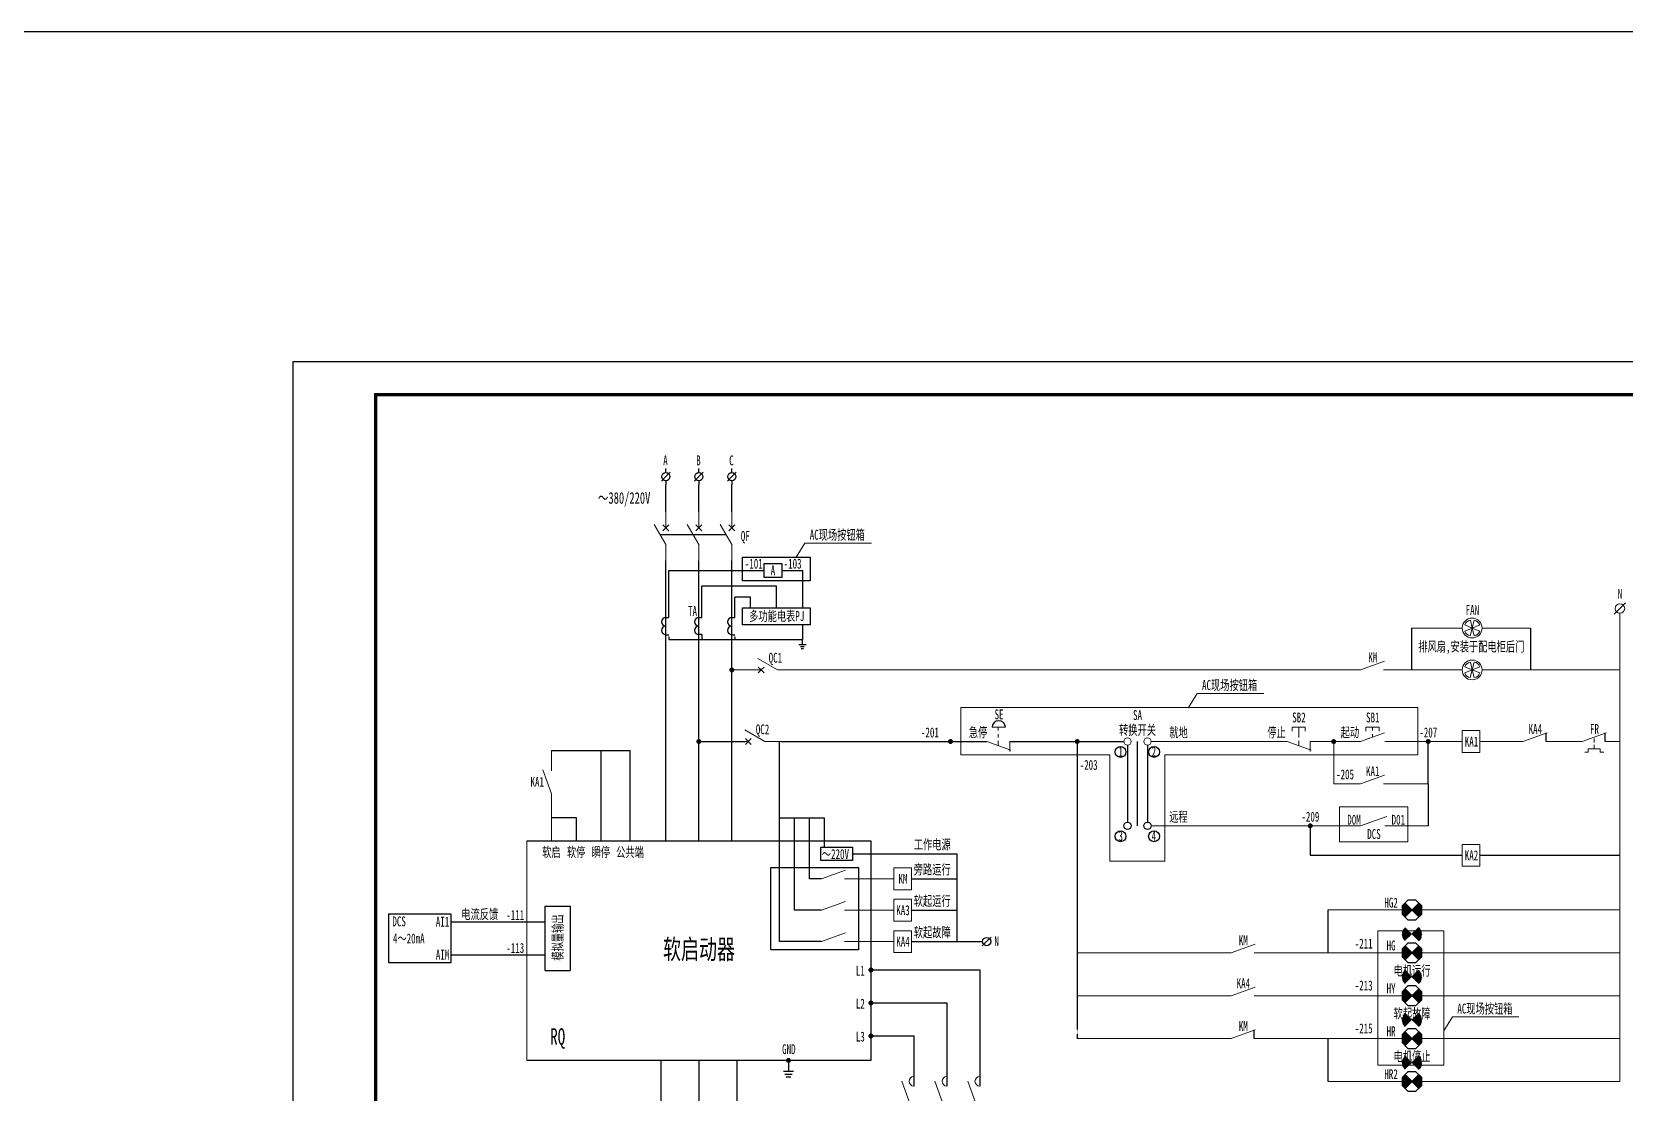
# Model space of a CAD drawing. Header units: millimetres. Extents: x 401220 to 2750366, y -101310 to 943175.
# Drawn here: x 644302 to 692611, y 657843 to 690022 of the extents above; entities that cross this region are included whole.
import ezdxf
from ezdxf.enums import TextEntityAlignment as Align

# ---------------------------------------------------------------- set-up
doc = ezdxf.new("R2010")
doc.units = ezdxf.units.MM
doc.linetypes.add('常规', pattern=[20, 10, 0, 10])
for name, color, linetype, lineweight in [('1轮廓实线层', 7, 'Continuous', 18), ('_0', 7, 'Continuous', 25), ('MX', 3, 'Continuous', 0), ('TEXT', 4, 'Continuous', 0)]:
    doc.layers.add(name, color=color, linetype=linetype, lineweight=lineweight)
for name, color, linetype in [('BORDER', 7, 'Continuous'), ('D1', 4, 'Continuous'), ('动力平面导线层', 3, '常规'), ('动力平面设备层', 1, 'Continuous'), ('图框', 7, 'Continuous'), ('标注-照明', 7, 'Continuous'), ('照明平面导线层', 3, 'Continuous'), ('照明平面设备层', 1, 'Continuous'), ('电气-接地设计-接地线', 3, '接地线'), ('表格图框层', 7, 'Continuous')]:
    doc.layers.add(name, color=color, linetype=linetype)
doc.styles.add('标准', font='NSimSun.ttf', dxfattribs={"width": 0.667})
doc.linetypes.add('接地线', pattern='A,500,[136,EESLTYPE.shx,S=100,R=0,X=0,Y=0],500,-200,60,-200', length=1460)

# ---------------------------------------------------------------- blocks, each defined once
blk = doc.blocks.new('*U36')
at = {"layer": '1轮廓实线层'}
for p, q in [((0, 15), (0, 10)), ((0, 5), (-3.5, 11.06)), ((0, 10), (-0.88, 10.88)), ((0, 10), (-0.88, 9.12)), ((0, 10), (0.88, 10.88)), ((0, 10), (0.88, 9.12)), ((0, 5), (0, 0))]:
    blk.add_line(p, q, dxfattribs=at)
blk = doc.blocks.new('SYMB2_M_13')
for p, q in [((0, -1.25), (0, 0)), ((0, -2.5), (-1.33, -3.83)), ((0, -2.5), (1.33, -1.17)), ((0, -3.75), (0, -5))]:
    blk.add_line(p, q)
blk.add_circle((0, -2.5), 1.25)

msp = doc.modelspace()

# ---------------------------------------------------------------- hatches: boundary and pattern name
at = {"linetype": 'ByBlock', "lineweight": 25}
h = msp.add_hatch(dxfattribs=at)
h.set_pattern_fill('ANSI31', color=3, scale=184.8, style=0)
h.set_pattern_definition([(45, (121745.196, 665590.935), (-16.3341666, 16.3341666), [])])
h.paths.add_polyline_path([(686147.6, 663396), (685938.7, 663605.2, 0.1991281), (685851.9, 663396, 0.1986966), (685938.3, 663187.1)])
h.paths.add_polyline_path([(686356.8, 663604.9), (686147.6, 663396), (686356.5, 663186.7, 0.1991281), (686443.2, 663396, 0.1986966)])
h = msp.add_hatch(dxfattribs=at)
h.set_pattern_fill('ANSI31', color=3, scale=184.8, style=0)
h.set_pattern_definition([(45, (121745.196, 664855.91), (-16.3341666, 16.3341666), [])])
h.paths.add_polyline_path([(686147.6, 662660.9), (685938.7, 662870.2, 0.1991281), (685851.9, 662660.9, 0.1986966), (685938.3, 662452)])
h.paths.add_polyline_path([(686356.8, 662869.9), (686147.6, 662660.9), (686356.5, 662451.7, 0.1991281), (686443.2, 662660.9, 0.1986966)])
h = msp.add_hatch(dxfattribs=at)
h.set_pattern_fill('ANSI31', color=3, scale=184.8, style=0)
h.set_pattern_definition([(45, (121745.196, 664290.935), (-16.3341666, 16.3341666), [])])
h.paths.add_polyline_path([(686147.6, 662096), (685938.7, 662305.2, 0.1991281), (685851.9, 662096, 0.1986966), (685938.3, 661887.1)])
h.paths.add_polyline_path([(686356.8, 662304.9), (686147.6, 662096), (686356.5, 661886.7, 0.1991281), (686443.2, 662096, 0.1986966)])
h = msp.add_hatch(dxfattribs=at)
h.set_pattern_fill('ANSI31', color=3, scale=184.8, style=0)
h.set_pattern_definition([(45, (121745.196, 663555.91), (-16.3341666, 16.3341666), [])])
h.paths.add_polyline_path([(686147.6, 661360.9), (685938.7, 661570.2, 0.1991281), (685851.9, 661360.9, 0.1986966), (685938.3, 661152)])
h.paths.add_polyline_path([(686356.8, 661569.9), (686147.6, 661360.9), (686356.5, 661151.7, 0.1991281), (686443.2, 661360.9, 0.1986966)])
h = msp.add_hatch(dxfattribs=at)
h.set_pattern_fill('ANSI31', color=2, scale=184.8, style=0)
h.set_pattern_definition([(45, (121745.196, 662990.935), (-16.3341666, 16.3341666), [])])
h.paths.add_polyline_path([(686147.6, 660796), (685938.7, 661005.2, 0.1991281), (685851.9, 660796, 0.1986966), (685938.3, 660587.1)])
h.paths.add_polyline_path([(686356.8, 661004.9), (686147.6, 660796), (686356.5, 660586.7, 0.1991281), (686443.2, 660796, 0.1986966)])
h = msp.add_hatch(dxfattribs=at)
h.set_pattern_fill('ANSI31', color=2, scale=184.8, style=0)
h.set_pattern_definition([(45, (121745.196, 662255.91), (-16.3341666, 16.3341666), [])])
h.paths.add_polyline_path([(686147.6, 660060.9), (685938.7, 660270.2, 0.1991281), (685851.9, 660060.9, 0.1986966), (685938.3, 659852)])
h.paths.add_polyline_path([(686356.8, 660269.9), (686147.6, 660060.9), (686356.5, 659851.7, 0.1991281), (686443.2, 660060.9, 0.1986966)])
h = msp.add_hatch(dxfattribs=at)
h.set_pattern_fill('ANSI31', color=1, scale=184.8, style=0)
h.set_pattern_definition([(45, (121745.196, 661690.935), (-16.3341666, 16.3341666), [])])
h.paths.add_polyline_path([(686147.6, 659496), (685938.7, 659705.2, 0.1991281), (685851.9, 659496, 0.1986966), (685938.3, 659287.1)])
h.paths.add_polyline_path([(686356.8, 659704.9), (686147.6, 659496), (686356.5, 659286.7, 0.1991281), (686443.2, 659496, 0.1986966)])
h = msp.add_hatch(dxfattribs=at)
h.set_pattern_fill('ANSI31', color=1, scale=184.8, style=0)
h.set_pattern_definition([(45, (121745.196, 660955.91), (-16.3341666, 16.3341666), [])])
h.paths.add_polyline_path([(686147.6, 658760.9), (685938.7, 658970.2, 0.1991281), (685851.9, 658760.9, 0.1986966), (685938.3, 658552)])
h.paths.add_polyline_path([(686356.8, 658969.9), (686147.6, 658760.9), (686356.5, 658551.7, 0.1991281), (686443.2, 658760.9, 0.1986966)])
h = msp.add_hatch(dxfattribs=at)
h.set_pattern_fill('ANSI31', color=1, scale=184.8, style=0)
h.set_pattern_definition([(45, (121745.196, 660390.935), (-16.3341666, 16.3341666), [])])
h.paths.add_polyline_path([(686147.6, 658196), (685938.7, 658405.2, 0.1991281), (685851.9, 658196, 0.1986966), (685938.3, 657987.1)])
h.paths.add_polyline_path([(686356.8, 658404.9), (686147.6, 658196), (686356.5, 657986.7, 0.1991281), (686443.2, 658196, 0.1986966)])

# ---------------------------------------------------------------- linework, layer by layer
at = {"color": 3}
msp.add_line((930455.5, 690021.7), (401219.7, 690021.7), dxfattribs=at)
at = {"color": 0, "linetype": 'ByBlock', "lineweight": 20}
for p, q in [((689513.8, 668503.4), (688207, 668503.4)), ((691309.1, 668503.4), (690215.6, 668503.4)), ((691385.2, 668177.1), (691493.7, 668177.1)), ((691493.7, 668177.1), (691493.7, 668285.7)), ((691493.7, 668285.7), (691855.5, 668285.7)), ((691674.6, 668593.9), (691674.6, 668473.3)), ((691674.6, 668406.3), (691674.6, 668285.7)), ((691855.5, 668285.7), (691855.5, 668177.1)), ((691855.5, 668177.1), (691964.1, 668177.1)), ((692453.9, 668503.4), (692010.8, 668503.4))]:
    msp.add_line(p, q, dxfattribs=at)
at = {"color": 3, "linetype": 'ByBlock', "lineweight": 25}
for p, q in [((686356.8, 663604.9), (685938.3, 663187.1)), ((686356.5, 663186.7), (685938.7, 663605.2)), ((686356.8, 662304.9), (685938.3, 661887.1)), ((686356.5, 661886.7), (685938.7, 662305.2))]:
    msp.add_line(p, q, dxfattribs=at)
at = {"linetype": 'ByBlock'}
for q in [(673119, 662305.2), (673384.5, 662570.7)]:
    msp.add_line((673251.8, 662437.9), q, dxfattribs=at)
at = {"color": 2, "linetype": 'ByBlock', "lineweight": 25}
for p, q in [((686356.8, 661004.9), (685938.3, 660587.1)), ((686356.5, 660586.7), (685938.7, 661005.2))]:
    msp.add_line(p, q, dxfattribs=at)
at = {"color": 1, "linetype": 'ByBlock', "lineweight": 25}
for p, q in [((686356.8, 659704.9), (685938.3, 659287.1)), ((686356.5, 659286.7), (685938.7, 659705.2)), ((686356.8, 658404.9), (685938.3, 657987.1)), ((686356.5, 657986.7), (685938.7, 658405.2))]:
    msp.add_line(p, q, dxfattribs=at)
at = {"color": 7, "linetype": 'ByBlock', "lineweight": 20, "const_width": 75}
for points in [[(665487.7, 670674.3, 1), (665562.7, 670674.3, 1)], [(664487.7, 668503.4, 1), (664562.7, 668503.4, 1)], [(672119.3, 668503.4, 1), (672194.3, 668503.4, 1)], [(675961, 668503.4, 1), (676036, 668503.4, 1)], [(683736.9, 668503.4, 1), (683811.9, 668503.4, 1)], [(686600.6, 668503.4, 1), (686675.6, 668503.4, 1)], [(683026.3, 665947.2, 1), (683101.3, 665947.2, 1)], [(669704, 661576.4, 1), (669779, 661576.4, 1)], [(669704, 660576.4, 1), (669779, 660576.4, 1)], [(669704, 659576.4, 1), (669779, 659576.4, 1)], [(667206.4, 658835.4, 1), (667281.4, 658835.4, 1)]]:
    msp.add_lwpolyline(points, format="xyb", close=True, dxfattribs=at)
at = {"color": 3, "linetype": 'ByBlock', "lineweight": 25}
for points in [[(686025.1, 663691.7), (685851.9, 663518.4), (685851.9, 663273.5), (686025.1, 663100.3), (686270, 663100.3), (686443.2, 663273.5), (686443.2, 663518.4), (686270, 663691.7)], [(686025.1, 662391.7), (685851.9, 662218.4), (685851.9, 661973.5), (686025.1, 661800.3), (686270, 661800.3), (686443.2, 661973.5), (686443.2, 662218.4), (686270, 662391.7)]]:
    msp.add_lwpolyline(points, close=True, dxfattribs=at)
at = {"color": 2, "linetype": 'ByBlock', "lineweight": 25}
msp.add_lwpolyline([(686025.1, 661091.7), (685851.9, 660918.4), (685851.9, 660673.5), (686025.1, 660500.3), (686270, 660500.3), (686443.2, 660673.5), (686443.2, 660918.4), (686270, 661091.7)], close=True, dxfattribs=at)
at = {"color": 1, "linetype": 'ByBlock', "lineweight": 25}
for points in [[(686025.1, 659791.7), (685851.9, 659618.4), (685851.9, 659373.5), (686025.1, 659200.3), (686270, 659200.3), (686443.2, 659373.5), (686443.2, 659618.4), (686270, 659791.7)], [(686025.1, 658491.7), (685851.9, 658318.4), (685851.9, 658073.5), (686025.1, 657900.3), (686270, 657900.3), (686443.2, 658073.5), (686443.2, 658318.4), (686270, 658491.7)]]:
    msp.add_lwpolyline(points, close=True, dxfattribs=at)
at = {"linetype": 'ByBlock'}
msp.add_circle((673251.8, 662437.9), 125, dxfattribs=at)
at = {"layer": '_0', "color": 0, "linetype": 'ByBlock', "ltscale": 500}
msp.add_line((663350.2, 674785.2), (665350.2, 674785.2), dxfattribs=at)
at = {"layer": '_0', "color": 0, "linetype": 'ByBlock'}
for p, q in [((663525.2, 665496.7), (663525.2, 673982.1)), ((664525.2, 665496.7), (664525.2, 673982.1)), ((665525.2, 665496.7), (665525.2, 673982.1)), ((663611.8, 673689.9), (666506.1, 673689.9)), ((667037.8, 673689.9), (667665.4, 673689.9)), ((667665.4, 673689.9), (667665.4, 672558.8)), ((667665.4, 672038.6), (667665.4, 671594.9)), ((663611.8, 671594.9), (667665.4, 671594.9)), ((667665.4, 671444.9), (667665.4, 671594.9)), ((667552.9, 671444.9), (667777.9, 671444.9)), ((667610.9, 671384.9), (667721.3, 671384.9)), ((667628.5, 671324), (667702.6, 671324)), ((659869.4, 661562.9), (659869.4, 663509.5)), ((659869.4, 663509.5), (660625.7, 663509.5)), ((660625.7, 663509.5), (660625.7, 661562.9)), ((657004.2, 663036.2), (659869.4, 663036.2)), ((657004.2, 662036.2), (659869.4, 662036.2)), ((659869.4, 661562.9), (660625.7, 661562.9)), ((667243.9, 658835.4), (667243.9, 658503.9))]:
    msp.add_line(p, q, dxfattribs=at)
at = {"layer": '_0', "color": 0, "linetype": 'ByBlock', "lineweight": -3}
for p, q in [((663525.2, 671658.2), (663525.2, 672351.6)), ((663525.2, 672264.9), (663611.8, 672264.9)), ((664525.2, 671658.2), (664525.2, 672351.6)), ((664525.2, 672264.9), (664611.8, 672264.9)), ((665525.2, 671658.2), (665525.2, 672351.6)), ((665525.2, 672264.9), (665611.8, 672264.9)), ((663525.2, 671743.9), (663611.8, 671743.9)), ((664611.8, 671744.9), (664525.2, 671744.9)), ((665525.2, 671743.9), (665611.8, 671743.9))]:
    msp.add_line(p, q, dxfattribs=at)
at = {"layer": '_0', "color": 4, "linetype": 'ByBlock', "ltscale": 10}
for p, q in [((655125.7, 663282.2), (657004.2, 663282.2)), ((655125.7, 661790.3), (655125.7, 663282.2)), ((657004.2, 663282.2), (657004.2, 661790.3)), ((657004.2, 661790.3), (655125.7, 661790.3))]:
    msp.add_line(p, q, dxfattribs=at)
at = {"layer": '_0', "color": 0, "linetype": 'ByBlock', "lineweight": -3}
for centre in [(663525.2, 672134.9), (663525.2, 671874.9), (664525.2, 672134.9), (664525.2, 671874.9), (665525.2, 672134.9), (665525.2, 671874.9)]:
    msp.add_arc(centre, 130, 90, 270, dxfattribs=at)
at = {"layer": 'BORDER', "linetype": 'ByBlock'}
for p, q in [((669741.5, 661576.4), (673042.5, 661576.4)), ((673042.5, 661576.4), (673042.5, 658057.5)), ((669741.5, 660576.4), (672042.5, 660576.4)), ((672042.5, 660576.4), (672042.5, 658057.5)), ((671042.5, 659576.4), (671042.5, 658057.5)), ((663370.3, 658835.4), (663370.3, 648192.6)), ((664525.2, 658835.4), (664525.2, 648192.6)), ((665680, 658835.4), (665680, 648192.6))]:
    msp.add_line(p, q, dxfattribs=at)
msp.add_lwpolyline([(666506.1, 673905.4), (667037.8, 673905.4), (667037.8, 673474.4), (666506.1, 673474.4)], close=True, dxfattribs=at)
at = {"layer": 'D1', "color": 1, "linetype": 'ByBlock'}
msp.add_arc((673618.6, 668935), 200.5, 0, 180, dxfattribs=at)
at = {"layer": 'MX', "color": 7, "linetype": 'ByBlock', "lineweight": 20}
for p, q in [((692280.6, 672364.5), (692627.1, 672711)), ((671042.5, 657191.3), (670681.6, 658201.8)), ((672042.5, 657191.3), (671681.6, 658201.8)), ((673042.5, 657191.3), (672681.6, 658201.8))]:
    msp.add_line(p, q, dxfattribs=at)
msp.add_circle((692453.8, 672537.7), 144.4, dxfattribs=at)
for centre in [(671042.5, 658201.8), (672042.5, 658201.8), (673042.5, 658201.8)]:
    msp.add_arc(centre, 144.4, 90, 269.99999, dxfattribs=at)
at = {"layer": 'TEXT', "color": 7, "linetype": 'ByBlock', "ltscale": 100}
msp.add_line((659308.8, 658835.4), (659308.8, 665496.7), dxfattribs=at)
for centre in [(677524, 668503.4), (678127.5, 668503.4)]:
    msp.add_circle(centre, 109.7, dxfattribs=at)
at = {"layer": '动力平面导线层', "color": 0}
for p, q in [((663611.8, 672264.9), (663611.8, 673689.9)), ((666876.2, 673211.4), (664611.8, 673211.4)), ((664611.8, 672264.9), (664611.8, 673211.4)), ((666876.2, 672558.8), (666876.2, 673211.4)), ((666086.9, 672876.3), (665611.8, 672876.3)), ((665611.8, 672264.9), (665611.8, 672876.3)), ((666086.9, 672558.8), (666086.9, 672876.3)), ((663611.8, 671743.9), (663611.8, 671594.9)), ((664611.8, 671744.9), (664611.8, 671595.9)), ((665611.8, 671743.9), (665611.8, 671594.9)), ((675998.5, 668503.4), (675998.5, 659496)), ((683607.4, 662096), (683607.4, 663396)), ((669741.5, 659576.4), (671042.5, 659576.4)), ((683607.4, 658196), (683607.4, 659496))]:
    msp.add_line(p, q, dxfattribs=at)
at = {"layer": '动力平面导线层', "color": 0, "linetype": 'ByBlock', "lineweight": -3, "ltscale": 100}
for p, q in [((690215.6, 668503.4), (690215.6, 668764.8)), ((692010.8, 668503.4), (692010.8, 668764.8))]:
    msp.add_line(p, q, dxfattribs=at)
at = {"layer": '动力平面导线层', "color": 0, "linetype": 'ByBlock'}
for p, q in [((660054.4, 668230.5), (662437.6, 668230.5)), ((661554.4, 668230.5), (661554.4, 665496.7)), ((662437.6, 668230.5), (662437.6, 665496.7)), ((666973, 666177.5), (666973, 668503.4)), ((667025.2, 668503.4), (673253.1, 668503.4)), ((686638.1, 667225.3), (686638.1, 665947.2)), ((660054.4, 666204.1), (660804.4, 666204.1)), ((660804.4, 666204.1), (660804.4, 665496.7)), ((668336.3, 666177.5), (666973, 666177.5)), ((666973, 662437.9), (666973, 666177.5)), ((667427.5, 663389.6), (667427.5, 666177.5)), ((667881.9, 664341.3), (667881.9, 666177.5)), ((668336.3, 665298.8), (668336.3, 666177.5)), ((683063.8, 665947.2), (683063.8, 665055.6)), ((669183.5, 665099.6), (672344.4, 665099.6)), ((672344.4, 665099.6), (672344.4, 662437.9)), ((683063.8, 665055.6), (687671.2, 665055.6)), ((668240.2, 664341.3), (667881.9, 664341.3)), ((670969.9, 664341.3), (672344.4, 664341.3)), ((668240.2, 663389.6), (667427.5, 663389.6)), ((670969.9, 663389.6), (672344.4, 663389.6)), ((668240.2, 662437.9), (666973, 662437.9)), ((670969.9, 662437.9), (673126.8, 662437.9))]:
    msp.add_line(p, q, dxfattribs=at)
at = {"layer": '动力平面导线层', "color": 6, "linetype": 'ByBlock'}
msp.add_lwpolyline([(665848.2, 674093.6), (667904.1, 674093.6), (667904.1, 673372.5), (665848.2, 673372.5)], close=True, dxfattribs=at)
at = {"layer": '动力平面导线层', "color": 0}
msp.add_lwpolyline([(665848.2, 672558.8), (667904.1, 672558.8), (667904.1, 672038.6), (665848.2, 672038.6)], close=True, dxfattribs=at)
at = {"layer": '动力平面导线层', "color": 3, "linetype": 'ByBlock'}
msp.add_lwpolyline([(668224.8, 665298.8), (669183.5, 665298.8), (669183.5, 664897.1), (668224.8, 664897.1)], close=True, dxfattribs=at)
at = {"layer": '动力平面导线层', "linetype": 'ByBlock'}
msp.add_lwpolyline([(666706.2, 664683.7), (669367.2, 664683.7), (669367.2, 662187.5), (666706.2, 662187.5)], close=True, dxfattribs=at)
at = {"layer": '动力平面设备层', "color": 0, "linetype": 'ByBlock', "lineweight": -3, "ltscale": 100}
for p, q in [((663525.2, 675482.1), (663525.2, 676286.2)), ((664525.2, 675482.1), (664525.2, 676286.2)), ((665525.2, 675482.1), (665525.2, 676286.2)), ((686132.3, 671944.8), (686132.3, 670674.3)), ((689741.2, 671944.8), (689741.2, 670674.2)), ((659308.8, 665496.7), (669741.5, 665496.7)), ((669741.5, 665496.7), (669741.5, 658835.4)), ((669741.5, 658835.4), (659308.8, 658835.4)), ((667089.1, 658503.9), (667398.6, 658503.9)), ((667130.8, 658419.7), (667356.9, 658419.7)), ((667172.5, 658335.4), (667315.2, 658335.4))]:
    msp.add_line(p, q, dxfattribs=at)
at = {"layer": '图框', "linetype": 'Continuous', "lineweight": 100, "const_width": 100}
msp.add_lwpolyline([(654724.2, 639021.7), (710624.2, 639021.7), (710624.2, 679021.7), (654724.2, 679021.7)], close=True, dxfattribs=at)
at = {"layer": '标注-照明', "linetype": 'ByBlock', "lineweight": 25, "ltscale": 100}
for p, q in [((664525.2, 668503.4), (665914.9, 668503.4)), ((673954.8, 668503.4), (677414.3, 668503.4)), ((677524, 668393.7), (677524, 666056.9)), ((678127.5, 668393.7), (678127.5, 666056.9)), ((681362.9, 659496), (681362.9, 659757.4))]:
    msp.add_line(p, q, dxfattribs=at)
at = {"layer": '标注-照明', "color": 0, "linetype": 'ByBlock', "lineweight": 25, "ltscale": 100}
msp.add_line((677826, 665947.2), (677826, 668503.4), dxfattribs=at)
at = {"layer": '标注-照明', "linetype": 'ByBlock', "lineweight": 25, "ltscale": 100}
for centre, radius in [((677310.7, 668188.1), 164.8), ((678327, 668188.1), 164.8), ((677310.7, 665631.8), 164.8), ((677524, 665947.2), 109.7), ((678127.5, 665947.2), 109.7), ((678327, 665631.8), 164.8)]:
    msp.add_circle(centre, radius, dxfattribs=at)
at = {"layer": '照明平面导线层', "color": 6, "linetype": 'ByBlock', "lineweight": 20}
for p, q in [((667738, 674521.2), (667473.2, 674093.6)), ((667738, 674521.2), (669756.7, 674521.2)), ((679632.7, 669964.4), (679367.8, 669536.7)), ((679632.7, 669964.4), (681651.3, 669964.4)), ((672470.8, 669536.7), (686323.2, 669536.7)), ((686323.2, 669536.7), (686323.2, 668101.9)), ((676991.3, 668101.9), (672470.8, 668101.9)), ((686323.2, 668101.9), (678658.2, 668101.9)), ((685113.2, 662759.4), (687109.1, 662759.4)), ((685114.1, 658685.9), (685114.1, 662759.4)), ((687109.1, 658685.9), (687109.1, 662759.4)), ((687374, 660154.8), (687109.1, 659727.1)), ((687374, 660154.8), (689392.7, 660154.8)), ((685114.1, 658685.9), (687110, 658685.9))]:
    msp.add_line(p, q, dxfattribs=at)
at = {"layer": '照明平面导线层', "color": 3, "linetype": 'ByBlock', "lineweight": 20}
for p, q in [((687972.1, 671944.8), (687750.7, 672039.9)), ((687971.6, 671945.3), (687917.9, 672181.2)), ((688035.1, 672184.2), (687971.6, 671945.3)), ((688202.3, 672042.9), (687972.6, 671945.3)), ((687748.4, 671852.3), (687971.6, 671945.3)), ((687973, 671944), (687915.6, 671711.1)), ((687970.4, 671944.8), (687973.8, 671944.8)), ((687972.6, 671945.3), (688203.8, 671852.3)), ((687972.6, 671945.3), (688036.6, 671711.1)), ((687748.4, 670581.8), (687971.6, 670674.8)), ((687972.1, 670674.3), (687750.7, 670769.3)), ((687973, 670673.4), (687915.6, 670440.5)), ((687971.6, 670674.8), (687917.9, 670910.6)), ((687970.4, 670674.3), (687973.8, 670674.3)), ((688035.1, 670913.6), (687971.6, 670674.8)), ((688202.3, 670772.3), (687972.6, 670674.8)), ((687972.6, 670674.8), (688203.8, 670581.8)), ((687972.6, 670674.8), (688036.6, 670440.5))]:
    msp.add_line(p, q, dxfattribs=at)
at = {"layer": '照明平面导线层', "color": 0, "linetype": 'ByBlock', "lineweight": 20}
for p, q in [((692454, 658196), (692453.8, 672393.4)), ((686132.3, 671944.8), (687671.4, 671944.8)), ((688272.9, 671944.8), (689741.2, 671944.8)), ((665525.2, 670674.3), (665914.9, 670674.3)), ((667414.9, 670674.3), (684585.4, 670674.3)), ((684585.4, 670674.3), (685316.5, 670935.7)), ((685287.1, 670674.3), (687671.4, 670674.3)), ((688272.9, 670674.2), (692453.8, 670674.2)), ((673603.9, 668834.8), (673603.9, 668935)), ((673603.9, 668628.7), (673603.9, 668729)), ((682712.9, 668734.5), (682712.9, 668935)), ((682712.9, 668628.7), (682712.9, 668729)), ((684585.4, 668503.4), (685316.5, 668764.8)), ((684951, 668834.8), (684951, 668935)), ((684951, 668634.1), (684951, 668729.3)), ((689513.8, 668503.4), (690244.9, 668764.8)), ((691309.1, 668503.4), (692040.2, 668764.8)), ((660054.4, 667619.9), (660054.4, 668230.5)), ((673253.1, 668503.4), (673984.2, 668242)), ((673603.9, 668378), (673603.9, 668528.5)), ((673954.8, 668503.4), (673954.8, 668202.2)), ((682362, 668503.4), (678237.3, 668503.4)), ((682362, 668503.4), (683093.1, 668242)), ((682712.9, 668378), (682712.9, 668528.5)), ((684585.4, 668503.4), (683063.8, 668503.4)), ((683063.8, 668503.4), (683063.8, 668202.2)), ((683774.4, 668503.4), (683774.4, 667225.3)), ((685328.1, 668503.4), (687671.2, 668503.4)), ((660054.4, 666918.2), (659793, 667649.3)), ((684585.4, 667225.3), (683774.4, 667225.3)), ((684585.4, 667225.3), (685316.5, 667486.7)), ((685287.1, 667225.3), (686638.1, 667225.3)), ((660054.4, 666918.2), (660054.4, 665496.7)), ((678237.3, 665947.2), (679024.6, 665947.2)), ((679024.6, 665947.2), (684585.4, 665947.2)), ((685328.1, 665947.2), (686638.1, 665947.2)), ((668240.2, 664341.3), (668971.3, 664602.7)), ((668941.9, 664341.3), (670434.1, 664341.3)), ((670969.9, 664341.3), (671009.3, 664341.3)), ((668240.2, 663389.6), (668971.3, 663651)), ((668941.9, 663389.6), (670434.1, 663389.6)), ((683607.4, 663396), (685851.9, 663396)), ((686443.2, 663396), (692453.9, 663396)), ((668240.2, 662437.9), (668971.3, 662699.4)), ((668941.9, 662437.9), (670434.1, 662437.9)), ((680661.1, 662096), (681392.3, 662357.4)), ((675998.5, 662096), (680661.1, 662096)), ((681362.9, 662096), (685851.9, 662096)), ((686443.2, 662096), (692454, 662096)), ((680661.1, 660796), (681392.3, 661057.4)), ((675998.5, 660796), (680661.1, 660796)), ((681362.9, 660796), (685851.9, 660796)), ((686443.2, 660796), (692454, 660796)), ((680661.1, 659496), (675998.5, 659496)), ((680661.1, 659496), (681392.3, 659757.4)), ((681362.9, 659496), (685851.9, 659496)), ((686443.2, 659496), (692454, 659496)), ((683607.4, 658196), (685851.9, 658196)), ((686443.2, 658196), (692454, 658196))]:
    msp.add_line(p, q, dxfattribs=at)
at = {"layer": '照明平面导线层', "color": 1, "linetype": 'ByBlock', "lineweight": 20}
msp.add_line((673819.1, 668935), (673418.1, 668935), dxfattribs=at)
at = {"layer": '照明平面导线层', "color": 7, "linetype": 'ByBlock', "lineweight": 20}
msp.add_line((684585.4, 665947.2), (685389.6, 666234.7), dxfattribs=at)
at = {"layer": '照明平面导线层', "color": 0, "linetype": 'ByBlock', "lineweight": 20}
for points in [[(682913.4, 668814.7), (682913.4, 668935), (682512.4, 668935), (682512.4, 668814.7)], [(685151.5, 668814.7), (685151.5, 668935), (684750.5, 668935), (684750.5, 668814.7)]]:
    msp.add_lwpolyline(points, dxfattribs=at)
for points in [[(687671.2, 668834.2), (688207, 668834.2), (688207, 668172.6), (687671.2, 668172.6)], [(687671.2, 665386.4), (688207, 665386.4), (688207, 664724.8), (687671.2, 664724.8)], [(670434.1, 664672.1), (670969.9, 664672.1), (670969.9, 664010.5), (670434.1, 664010.5)], [(670434.1, 663720.4), (670969.9, 663720.4), (670969.9, 663058.8), (670434.1, 663058.8)], [(670434.1, 662768.7), (670969.9, 662768.7), (670969.9, 662107.1), (670434.1, 662107.1)]]:
    msp.add_lwpolyline(points, close=True, dxfattribs=at)
at = {"layer": '照明平面导线层', "color": 3, "linetype": 'ByBlock', "lineweight": 20}
for centre in [(687972.2, 671944.8), (687972.2, 670674.2)]:
    msp.add_circle(centre, 300.7, dxfattribs=at)
for centre, start, end in [((687945.9, 671978.4), 97.87312, 162.52861), ((688007.1, 671981.4), 17.47139, 82.12688), ((687943.6, 671913.8), 197.47139, 262.12688), ((688008.6, 671913.8), 277.87312, 342.52861), ((687943.6, 670643.2), 197.47139, 262.12688), ((687945.9, 670707.9), 97.87312, 162.52861), ((688007.1, 670710.9), 17.47139, 82.12688), ((688008.6, 670643.2), 277.87312, 342.52861)]:
    msp.add_arc(centre, 204.7, start, end, dxfattribs=at)
at = {"layer": '照明平面设备层', "color": 0, "lineweight": -3, "ltscale": 100}
msp.add_lwpolyline([(652224.2, 680021.7), (711624.2, 680021.7), (711624.2, 638021.7), (652224.2, 638021.7)], close=True, dxfattribs=at)
at = {"layer": '电气-接地设计-接地线', "color": 0, "linetype": 'ByBlock', "lineweight": -3}
for p, q in [((686638.1, 667225.3), (686638.1, 668503.4)), ((688207, 665055.6), (692453.9, 665055.6))]:
    msp.add_line(p, q, dxfattribs=at)
at = {"layer": '表格图框层', "color": 6, "linetype": 'ByBlock', "lineweight": 20, "ltscale": 50}
for p, q in [((672470.8, 668101.9), (672470.8, 669536.7)), ((676991.3, 664878.3), (676991.3, 668101.9)), ((678658.2, 668101.9), (678658.2, 664878.3)), ((678658.2, 664878.3), (676991.3, 664878.3))]:
    msp.add_line(p, q, dxfattribs=at)
at = {"layer": '表格图框层', "color": 4, "linetype": 'ByBlock', "lineweight": 20, "ltscale": 50}
for p, q in [((683950.8, 666526.2), (686024.2, 666526.2)), ((683950.8, 666526.2), (683950.8, 665462.8)), ((686024.2, 666526.2), (686024.2, 665462.8)), ((683950.8, 665462.8), (686024.2, 665462.8))]:
    msp.add_line(p, q, dxfattribs=at)

# ---------------------------------------------------------------- block references
at = {"layer": '_0', "color": 7, "linetype": 'ByBlock', "xscale": 100, "yscale": 100, "zscale": 100, "rotation": 180}
for p in [(663525.2, 676286.2), (664525.2, 676286.2), (665525.2, 676286.2)]:
    msp.add_blockref('SYMB2_M_13', p, dxfattribs=at)
at = {"layer": '_0', "color": 3, "linetype": 'ByBlock', "xscale": 100, "yscale": 100, "zscale": 100}
for p in [(663525.2, 673982.1), (664525.2, 673982.1), (665525.2, 673982.1)]:
    msp.add_blockref('*U36', p, dxfattribs=at)
at = {"layer": '_0', "color": 3, "linetype": 'ByBlock', "xscale": -100, "yscale": 100, "zscale": 100, "rotation": 90}
for p in [(667414.9, 670674.3), (667025.2, 668503.4)]:
    msp.add_blockref('*U36', p, dxfattribs=at)

# ---------------------------------------------------------------- texts
at = {"layer": 'TEXT', "color": 7, "linetype": 'ByBlock', "ltscale": 100, "style": '标准', "width": 0.667}
for s, height, p in [('A', 300, (663512.8, 676878.6)), ('B', 300, (664512.8, 676878.6)), ('C', 300, (665512.8, 676878.6)), ('～380/220V', 350, (662260.2, 675715.1)), ('QF', 300, (665934.1, 674585.4)), ('N', 300, (692456.2, 672832.3)), ('TA', 300, (664333.7, 672312.4)), ('多功能电表PJ', 300, (666887.1, 672159.3)), ('FAN', 300, (687979.6, 672344)), ('排风扇,安装于配电柜后门', 300, (687948.3, 671233.9)), ('QC1', 300, (666846.2, 670894.5)), ('KM', 300, (684959.1, 670903.5)), ('SE', 300, (673626.8, 669176.7)), ('SA', 300, (677827, 669154.9)), ('SB2', 300, (682721.1, 669083.7)), ('SB1', 300, (684959.1, 669083.7)), ('QC2', 300, (666456.5, 668723.7)), ('转换开关', 300, (677827, 668705.9)), ('就地', 300, (679067.7, 668629.5)), ('停止', 300, (682043.6, 668634.1)), ('起动', 300, (684266.9, 668634.1)), ('KA1', 300, (687952.6, 668353)), ('KA4', 300, (689887.6, 668732.7)), ('FR', 300, (691682.8, 668732.7)), ('1', 300, (677316.5, 668048.8)), ('2', 300, (678321.6, 668048.8)), ('KA1', 300, (684959.1, 667454.5)), ('KA1', 300, (659624.4, 667131.7)), ('远程', 300, (679067.7, 666073.2)), ('D0M', 300, (684390.9, 665982.7)), ('D01', 300, (685734.7, 665982.7)), ('3', 300, (677316.5, 665492.6)), ('4', 300, (678321.6, 665492.6)), ('软启', 300, (660054.4, 665001.1)), ('软停', 300, (660804.4, 665001.1)), ('瞬停', 300, (661554.4, 665001.1)), ('公共端', 300, (662437.6, 665001.1)), ('～220V', 300, (668665.8, 664941.1)), ('工作电源', 300, (671601.3, 665232.7)), ('旁路运行', 300, (671601.3, 664474.4)), ('KA2', 300, (687952.6, 664905.2)), ('KM', 300, (670715.5, 664190.9)), ('软起运行', 300, (671601.3, 663522.8)), ('HG2', 300, (685514.4, 663468.1)), ('电流反馈', 300, (657881.7, 663120.8)), ('KA3', 300, (670715.5, 663239.2)), ('软起故障', 300, (671601.3, 662571.1)), ('软启动器', 600, (664529.9, 661906.5)), ('KA4', 300, (670715.5, 662287.5)), ('N', 300, (673555.4, 662299.9)), ('KM', 300, (681034.9, 662325.2)), ('HG', 300, (685514.4, 662168.1)), ('L1', 300, (669421, 661407.1)), ('电机运行', 300, (686150.6, 661407.5)), ('KA4', 300, (681034.9, 661025.2)), ('HY', 300, (685514.4, 660868.1)), ('L2', 300, (669421, 660407.1)), ('软起故障', 300, (686150.6, 660107.5)), ('KM', 300, (681034.9, 659725.2)), ('L3', 300, (669421, 659407.1)), ('HR', 300, (685514.4, 659568.1)), ('GND', 300, (667254, 659024.5)), ('电机停止', 300, (686150.6, 658807.5)), ('HR2', 300, (685514.4, 658268.1))]:
    msp.add_text(s, height=height, dxfattribs=at).set_placement(p, align=Align.CENTER)
at = {"layer": 'TEXT', "color": 6, "linetype": 'ByBlock', "ltscale": 100, "style": '标准', "width": 0.667}
for p in [(668724.2, 674622.7), (680618.8, 670065.8), (688360.1, 660256.2)]:
    msp.add_text('AC现场按钮箱', height=300, dxfattribs=at).set_placement(p, align=Align.CENTER)
at = {"layer": 'TEXT', "color": 2, "linetype": 'ByBlock', "ltscale": 100, "style": '标准', "width": 0.667}
for s, p in [('-101', (666191.5, 673746.6)), ('-103', (667368.3, 673746.6)), ('-201', (671531.1, 668629.9)), ('-207', (686641.7, 668629.9)), ('-203', (676343.7, 667645.7)), ('-205', (684118.4, 667357)), ('-209', (683067.4, 666073.6)), ('-211', (684683.1, 662227.7)), ('-213', (684683.1, 660956.1)), ('-215', (684683.1, 659656.1))]:
    msp.add_text(s, height=300, dxfattribs=at).set_placement(p, align=Align.CENTER)
at = {"layer": 'TEXT', "color": 7, "linetype": 'ByBlock', "ltscale": 100, "style": '标准', "width": 0.667}
msp.add_text('A', height=300, dxfattribs=at).set_placement((666703.2, 673545.1))
at = {"layer": 'TEXT', "color": 1, "linetype": 'ByBlock', "ltscale": 100, "style": '标准', "width": 0.667}
msp.add_text('急停', height=300, dxfattribs=at).set_placement((672991.8, 668634.1), align=Align.CENTER)
at = {"layer": 'TEXT', "color": 4, "linetype": 'ByBlock', "ltscale": 100, "style": '标准', "width": 0.667}
msp.add_text('DCS', height=300, dxfattribs=at).set_placement((684995.7, 665550), align=Align.CENTER)
at = {"layer": 'TEXT', "color": 2, "linetype": 'ByBlock', "ltscale": 100, "style": '标准', "width": 0.667}
for s, p in [('-111', (659229.8, 663095.7)), ('-113', (659229.8, 662095.7))]:
    msp.add_text(s, height=300, dxfattribs=at).set_placement(p, align=Align.RIGHT)
at = {"layer": 'TEXT', "color": 4, "linetype": 'ByBlock', "ltscale": 100, "style": '标准', "width": 0.667}
msp.add_text('DCS', height=300, dxfattribs=at).set_placement((655233.2, 662900.4))
at = {"layer": 'TEXT', "color": 7, "linetype": 'ByBlock', "ltscale": 100, "style": '标准', "width": 0.667}
for s, p in [('AI1', (656958.7, 662892.9)), ('AIM', (656958.7, 661892.9))]:
    msp.add_text(s, height=300, dxfattribs=at).set_placement(p, align=Align.RIGHT)
at = {"layer": 'TEXT', "color": 0, "linetype": 'ByBlock', "ltscale": 100, "style": '标准', "width": 0.667}
msp.add_text('模拟量输出', height=300, rotation=90, dxfattribs=at).set_placement((660394.4, 662559.5), align=Align.CENTER)
at = {"layer": 'TEXT', "color": 7, "linetype": 'ByBlock', "ltscale": 100, "style": '标准', "width": 0.667}
msp.add_text('4～20mA', height=300, dxfattribs=at).set_placement((655730.2, 662529.8), align=Align.MIDDLE)
at = {"layer": 'TEXT', "color": 0, "linetype": 'ByBlock', "ltscale": 100, "style": '标准', "width": 0.667}
msp.add_text('RQ', height=500, dxfattribs=at).set_placement((660019.5, 659309.8))

doc.saveas('drawing.dxf')
